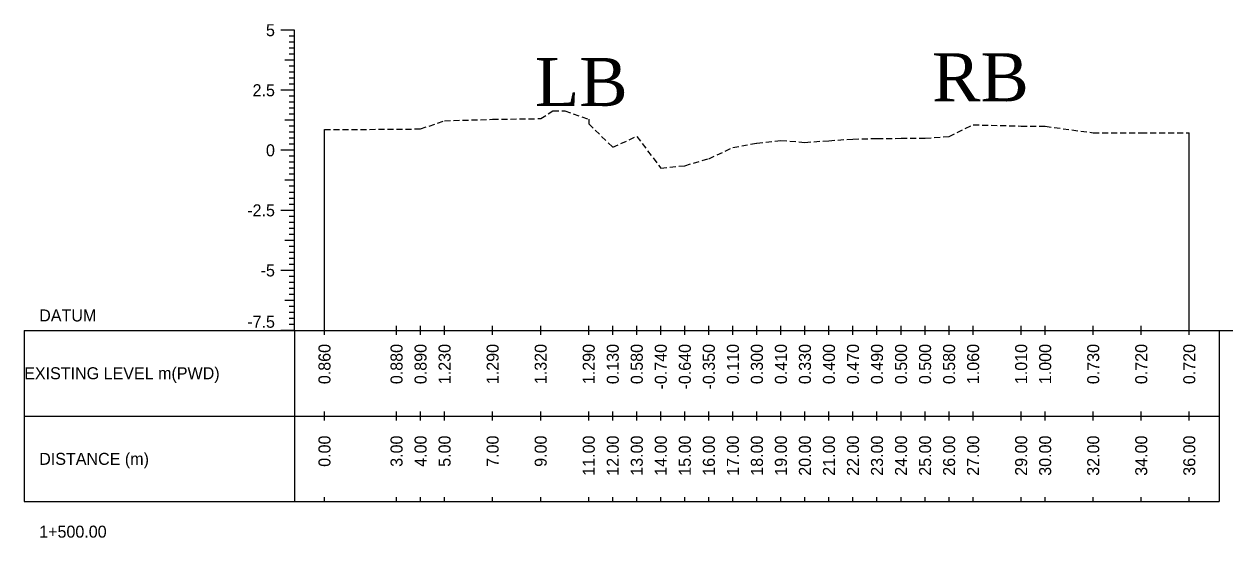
# Model space of a CAD drawing. Header units: inches. Extents: x 2552 to 3818, y -1499 to -1059.
# Drawn here: x 3511.4 to 3561.7, y -1114.3 to -1092.9 of the extents above; entities that cross this region are included whole.
import ezdxf
from ezdxf.enums import TextEntityAlignment as Align

# ---------------------------------------------------------------- set-up
doc = ezdxf.new("R2010")
doc.units = ezdxf.units.IN
doc.header["$MEASUREMENT"] = 0
doc.linetypes.add('HIDDEN', pattern=[0.375, 0.25, -0.125])
doc.layers.add('CS_Drawing', color=7, linetype='Continuous')
doc.layers.add('GL', color=3, linetype='HIDDEN')
doc.styles.add('romans', font='romans.shx')

msp = doc.modelspace()

# ---------------------------------------------------------------- linework, layer by layer
at = {"layer": 'CS_Drawing'}
for p, q in [((3522.626, -1093.175), (3522.063, -1093.175)), ((3522.626, -1093.175), (3522.232, -1093.175)), ((3522.626, -1093.175), (3522.401, -1093.175)), ((3522.626, -1105.675), (3522.626, -1093.175)), ((3522.626, -1093.425), (3522.401, -1093.425)), ((3522.626, -1093.675), (3522.401, -1093.675)), ((3522.626, -1093.925), (3522.401, -1093.925)), ((3522.626, -1094.175), (3522.401, -1094.175)), ((3522.626, -1094.425), (3522.232, -1094.425)), ((3522.626, -1094.425), (3522.401, -1094.425)), ((3522.626, -1094.675), (3522.401, -1094.675)), ((3522.626, -1094.925), (3522.401, -1094.925)), ((3522.626, -1095.175), (3522.401, -1095.175)), ((3522.626, -1095.675), (3522.063, -1095.675)), ((3522.626, -1095.675), (3522.232, -1095.675)), ((3522.626, -1095.425), (3522.401, -1095.425)), ((3522.626, -1095.675), (3522.401, -1095.675)), ((3522.626, -1095.925), (3522.401, -1095.925)), ((3522.626, -1096.175), (3522.401, -1096.175)), ((3522.626, -1096.425), (3522.401, -1096.425)), ((3522.626, -1096.675), (3522.401, -1096.675)), ((3522.626, -1096.925), (3522.232, -1096.925)), ((3522.626, -1096.925), (3522.401, -1096.925)), ((3522.626, -1097.175), (3522.401, -1097.175)), ((3523.876, -1105.675), (3523.876, -1097.315)), ((3522.626, -1097.425), (3522.401, -1097.425)), ((3522.626, -1097.675), (3522.401, -1097.675)), ((3559.876, -1105.675), (3559.876, -1097.455)), ((3522.626, -1098.175), (3522.063, -1098.175)), ((3522.626, -1098.175), (3522.232, -1098.175)), ((3522.626, -1097.925), (3522.401, -1097.925)), ((3522.626, -1098.175), (3522.401, -1098.175)), ((3522.626, -1098.425), (3522.401, -1098.425)), ((3522.626, -1098.675), (3522.401, -1098.675)), ((3522.626, -1098.925), (3522.401, -1098.925)), ((3522.626, -1099.175), (3522.401, -1099.175)), ((3522.626, -1099.425), (3522.232, -1099.425)), ((3522.626, -1099.425), (3522.401, -1099.425)), ((3522.626, -1099.675), (3522.401, -1099.675)), ((3522.626, -1099.925), (3522.401, -1099.925)), ((3522.626, -1100.175), (3522.401, -1100.175)), ((3522.626, -1100.675), (3522.063, -1100.675)), ((3522.626, -1100.675), (3522.232, -1100.675)), ((3522.626, -1100.425), (3522.401, -1100.425)), ((3522.626, -1100.675), (3522.401, -1100.675)), ((3522.626, -1100.925), (3522.401, -1100.925)), ((3522.626, -1101.175), (3522.401, -1101.175)), ((3522.626, -1101.425), (3522.401, -1101.425)), ((3522.626, -1101.675), (3522.401, -1101.675)), ((3522.626, -1101.925), (3522.232, -1101.925)), ((3522.626, -1101.925), (3522.401, -1101.925)), ((3522.626, -1102.175), (3522.401, -1102.175)), ((3522.626, -1102.425), (3522.401, -1102.425)), ((3522.626, -1102.675), (3522.401, -1102.675)), ((3522.626, -1103.175), (3522.063, -1103.175)), ((3522.626, -1103.175), (3522.232, -1103.175)), ((3522.626, -1102.925), (3522.401, -1102.925)), ((3522.626, -1103.175), (3522.401, -1103.175)), ((3522.626, -1103.425), (3522.401, -1103.425)), ((3522.626, -1103.675), (3522.401, -1103.675)), ((3522.626, -1103.925), (3522.401, -1103.925)), ((3522.626, -1104.175), (3522.401, -1104.175)), ((3522.626, -1104.425), (3522.232, -1104.425)), ((3522.626, -1104.425), (3522.401, -1104.425)), ((3522.626, -1104.675), (3522.401, -1104.675)), ((3522.626, -1104.925), (3522.401, -1104.925)), ((3522.626, -1105.175), (3522.401, -1105.175)), ((3511.376, -1105.675), (3522.626, -1105.675)), ((3511.376, -1105.675), (3511.376, -1112.8)), ((3522.626, -1105.675), (3522.063, -1105.675)), ((3522.626, -1105.675), (3522.232, -1105.675)), ((3522.626, -1105.425), (3522.401, -1105.425)), ((3522.626, -1105.675), (3522.401, -1105.675)), ((3522.626, -1105.675), (3561.126, -1105.675)), ((3522.626, -1105.675), (3522.626, -1112.8)), ((3523.876, -1105.862), (3523.876, -1105.487)), ((3526.876, -1105.862), (3526.876, -1105.487)), ((3527.876, -1105.862), (3527.876, -1105.487)), ((3528.876, -1105.862), (3528.876, -1105.487)), ((3530.876, -1105.862), (3530.876, -1105.487)), ((3532.876, -1105.862), (3532.876, -1105.487)), ((3534.876, -1105.862), (3534.876, -1105.487)), ((3535.876, -1105.862), (3535.876, -1105.487)), ((3536.876, -1105.862), (3536.876, -1105.487)), ((3537.876, -1105.862), (3537.876, -1105.487)), ((3538.876, -1105.862), (3538.876, -1105.487)), ((3539.876, -1105.862), (3539.876, -1105.487)), ((3540.876, -1105.862), (3540.876, -1105.487)), ((3541.876, -1105.862), (3541.876, -1105.487)), ((3542.876, -1105.862), (3542.876, -1105.487)), ((3543.876, -1105.862), (3543.876, -1105.487)), ((3544.876, -1105.862), (3544.876, -1105.487)), ((3545.876, -1105.862), (3545.876, -1105.487)), ((3546.876, -1105.862), (3546.876, -1105.487)), ((3547.876, -1105.862), (3547.876, -1105.487)), ((3548.876, -1105.862), (3548.876, -1105.487)), ((3549.876, -1105.862), (3549.876, -1105.487)), ((3550.876, -1105.862), (3550.876, -1105.487)), ((3552.876, -1105.862), (3552.876, -1105.487)), ((3553.876, -1105.862), (3553.876, -1105.487)), ((3555.876, -1105.862), (3555.876, -1105.487)), ((3557.876, -1105.862), (3557.876, -1105.487)), ((3559.876, -1105.862), (3559.876, -1105.487)), ((3561.126, -1105.675), (3561.688, -1105.675)), ((3561.126, -1105.675), (3561.519, -1105.675)), ((3561.126, -1105.675), (3561.351, -1105.675)), ((3561.126, -1105.675), (3561.126, -1112.8)), ((3511.376, -1109.237), (3522.626, -1109.237)), ((3522.626, -1109.237), (3561.126, -1109.237)), ((3522.626, -1109.237), (3561.126, -1109.237)), ((3523.876, -1109.425), (3523.876, -1109.05)), ((3526.876, -1109.425), (3526.876, -1109.05)), ((3527.876, -1109.425), (3527.876, -1109.05)), ((3528.876, -1109.425), (3528.876, -1109.05)), ((3530.876, -1109.425), (3530.876, -1109.05)), ((3532.876, -1109.425), (3532.876, -1109.05)), ((3534.876, -1109.425), (3534.876, -1109.05)), ((3535.876, -1109.425), (3535.876, -1109.05)), ((3536.876, -1109.425), (3536.876, -1109.05)), ((3537.876, -1109.425), (3537.876, -1109.05)), ((3538.876, -1109.425), (3538.876, -1109.05)), ((3539.876, -1109.425), (3539.876, -1109.05)), ((3540.876, -1109.425), (3540.876, -1109.05)), ((3541.876, -1109.425), (3541.876, -1109.05)), ((3542.876, -1109.425), (3542.876, -1109.05)), ((3543.876, -1109.425), (3543.876, -1109.05)), ((3544.876, -1109.425), (3544.876, -1109.05)), ((3545.876, -1109.425), (3545.876, -1109.05)), ((3546.876, -1109.425), (3546.876, -1109.05)), ((3547.876, -1109.425), (3547.876, -1109.05)), ((3548.876, -1109.425), (3548.876, -1109.05)), ((3549.876, -1109.425), (3549.876, -1109.05)), ((3550.876, -1109.425), (3550.876, -1109.05)), ((3552.876, -1109.425), (3552.876, -1109.05)), ((3553.876, -1109.425), (3553.876, -1109.05)), ((3555.876, -1109.425), (3555.876, -1109.05)), ((3557.876, -1109.425), (3557.876, -1109.05)), ((3559.876, -1109.425), (3559.876, -1109.05)), ((3511.376, -1112.8), (3522.626, -1112.8)), ((3522.626, -1112.8), (3561.126, -1112.8)), ((3523.876, -1112.8), (3523.876, -1112.612)), ((3526.876, -1112.8), (3526.876, -1112.612)), ((3527.876, -1112.8), (3527.876, -1112.612)), ((3528.876, -1112.8), (3528.876, -1112.612)), ((3530.876, -1112.8), (3530.876, -1112.612)), ((3532.876, -1112.8), (3532.876, -1112.612)), ((3534.876, -1112.8), (3534.876, -1112.612)), ((3535.876, -1112.8), (3535.876, -1112.612)), ((3536.876, -1112.8), (3536.876, -1112.612)), ((3537.876, -1112.8), (3537.876, -1112.612)), ((3538.876, -1112.8), (3538.876, -1112.612)), ((3539.876, -1112.8), (3539.876, -1112.612)), ((3540.876, -1112.8), (3540.876, -1112.612)), ((3541.876, -1112.8), (3541.876, -1112.612)), ((3542.876, -1112.8), (3542.876, -1112.612)), ((3543.876, -1112.8), (3543.876, -1112.612)), ((3544.876, -1112.8), (3544.876, -1112.612)), ((3545.876, -1112.8), (3545.876, -1112.612)), ((3546.876, -1112.8), (3546.876, -1112.612)), ((3547.876, -1112.8), (3547.876, -1112.612)), ((3548.876, -1112.8), (3548.876, -1112.612)), ((3549.876, -1112.8), (3549.876, -1112.612)), ((3550.876, -1112.8), (3550.876, -1112.612)), ((3552.876, -1112.8), (3552.876, -1112.612)), ((3553.876, -1112.8), (3553.876, -1112.612)), ((3555.876, -1112.8), (3555.876, -1112.612)), ((3557.876, -1112.8), (3557.876, -1112.612)), ((3559.876, -1112.8), (3559.876, -1112.612))]:
    msp.add_line(p, q, dxfattribs=at)
at = {"layer": 'GL'}
msp.add_lwpolyline([(3523.876, -1097.315), (3526.876, -1097.295), (3527.876, -1097.285), (3528.876, -1096.945), (3530.876, -1096.885), (3532.876, -1096.855), (3533.376, -1096.535), (3533.876, -1096.535), (3534.876, -1096.885), (3534.876, -1097.075), (3535.876, -1098.045), (3536.876, -1097.595), (3537.876, -1098.915), (3538.876, -1098.815), (3539.876, -1098.525), (3540.876, -1098.065), (3541.876, -1097.875), (3542.876, -1097.765), (3543.876, -1097.845), (3544.876, -1097.775), (3545.876, -1097.705), (3546.876, -1097.685), (3547.876, -1097.675), (3548.876, -1097.675), (3549.876, -1097.595), (3550.876, -1097.115), (3552.876, -1097.165), (3553.876, -1097.175), (3555.876, -1097.445), (3557.876, -1097.455), (3559.876, -1097.455)], dxfattribs=at)

# ---------------------------------------------------------------- texts
at = {"char_height": 2, "width": 204.37328, "attachment_point": 1, "style": 'romans'}
for s, insert in [('{\\fTimes New Roman|b0|i0|c0|p18;RB}', (3549.166, -1094.135)), ('{\\fTimes New Roman|b0|i0|c0|p18;LB}', (3532.64, -1094.331))]:
    msp.add_mtext(s, dxfattribs=dict(at, insert=insert))
at = {"layer": 'CS_Drawing'}
for s, p in [('5', (3521.813, -1093.175)), ('2.5', (3521.813, -1095.675)), ('0', (3521.813, -1098.175)), ('-2.5', (3521.813, -1100.675)), ('-5', (3521.813, -1103.175))]:
    msp.add_text(s, height=0.5, dxfattribs=at).set_placement(p, align=Align.MIDDLE_RIGHT)
for s, p in [('DATUM', (3512.001, -1105.05)), ('EXISTING LEVEL m(PWD)', (3511.376, -1107.456)), ('DISTANCE (m)', (3512.001, -1111.019)), ('1+500.00', (3512.001, -1114.05))]:
    msp.add_text(s, height=0.5, dxfattribs=at).set_placement(p, align=Align.MIDDLE_LEFT)
msp.add_text('-7.5', height=0.5, dxfattribs=at).set_placement((3521.813, -1105.562), align=Align.RIGHT)
for s, p in [('0.860', (3523.876, -1106.237)), ('0.880', (3526.876, -1106.237)), ('0.890', (3527.876, -1106.237)), ('1.230', (3528.876, -1106.237)), ('1.290', (3530.876, -1106.237)), ('1.320', (3532.876, -1106.237)), ('1.290', (3534.876, -1106.237)), ('0.130', (3535.876, -1106.237)), ('0.580', (3536.876, -1106.237)), ('-0.740', (3537.876, -1106.237)), ('-0.640', (3538.876, -1106.237)), ('-0.350', (3539.876, -1106.237)), ('0.110', (3540.876, -1106.237)), ('0.300', (3541.876, -1106.237)), ('0.410', (3542.876, -1106.237)), ('0.330', (3543.876, -1106.237)), ('0.400', (3544.876, -1106.237)), ('0.470', (3545.876, -1106.237)), ('0.490', (3546.876, -1106.237)), ('0.500', (3547.876, -1106.237)), ('0.500', (3548.876, -1106.237)), ('0.580', (3549.876, -1106.237)), ('1.060', (3550.876, -1106.237)), ('1.010', (3552.876, -1106.237)), ('1.000', (3553.876, -1106.237)), ('0.730', (3555.876, -1106.237)), ('0.720', (3557.876, -1106.237)), ('0.720', (3559.876, -1106.237)), ('0.00', (3523.876, -1110.05)), ('3.00', (3526.876, -1110.05)), ('4.00', (3527.876, -1110.05)), ('5.00', (3528.876, -1110.05)), ('7.00', (3530.876, -1110.05)), ('9.00', (3532.876, -1110.05)), ('11.00', (3534.876, -1110.05)), ('12.00', (3535.876, -1110.05)), ('13.00', (3536.876, -1110.05)), ('14.00', (3537.876, -1110.05)), ('15.00', (3538.876, -1110.05)), ('16.00', (3539.876, -1110.05)), ('17.00', (3540.876, -1110.05)), ('18.00', (3541.876, -1110.05)), ('19.00', (3542.876, -1110.05)), ('20.00', (3543.876, -1110.05)), ('21.00', (3544.876, -1110.05)), ('22.00', (3545.876, -1110.05)), ('23.00', (3546.876, -1110.05)), ('24.00', (3547.876, -1110.05)), ('25.00', (3548.876, -1110.05)), ('26.00', (3549.876, -1110.05)), ('27.00', (3550.876, -1110.05)), ('29.00', (3552.876, -1110.05)), ('30.00', (3553.876, -1110.05)), ('32.00', (3555.876, -1110.05)), ('34.00', (3557.876, -1110.05)), ('36.00', (3559.876, -1110.05))]:
    msp.add_text(s, height=0.5, rotation=90, dxfattribs=at).set_placement(p, align=Align.MIDDLE_RIGHT)

doc.saveas('drawing.dxf')
